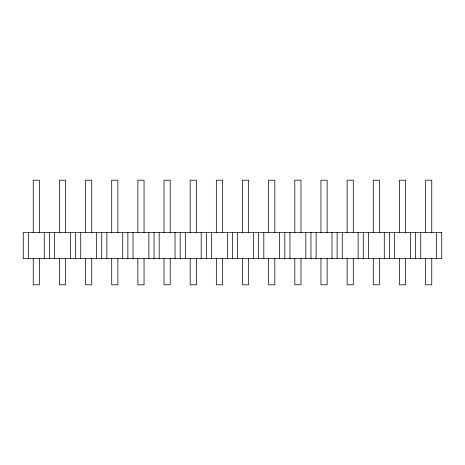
<?xml version="1.0" encoding="UTF-8"?>
<svg xmlns="http://www.w3.org/2000/svg" width="465" height="465" viewBox="0 0 465 465"><rect width="100%" height="100%" fill="white"/><g stroke="black" fill="none" stroke-linecap="round" stroke-linejoin="round"><path stroke-width="0.7" d="M436.6 232.5L436.6 258.656M431.758 232.5L431.758 180.188L425.585 180.188L425.585 232.5M431.758 258.656L431.758 284.812L425.585 284.812L425.585 258.656M420.744 232.5L420.744 258.656M415.594 232.5L415.594 258.656M410.444 232.5L410.444 258.656M405.602 232.5L405.602 180.188L399.429 180.188L399.429 232.5M405.602 258.656L405.602 284.812L399.429 284.812L399.429 258.656M394.587 232.5L394.587 258.656M389.438 232.5L389.438 258.656M384.288 232.5L384.288 258.656M379.446 232.5L379.446 180.188L373.273 180.188L373.273 232.5M379.446 258.656L379.446 284.812L373.273 284.812L373.273 258.656M368.431 232.5L368.431 258.656M363.281 232.5L363.281 258.656M358.131 232.5L358.131 258.656M353.29 232.5L353.29 180.188L347.117 180.188L347.117 232.5M353.29 258.656L353.29 284.812L347.117 284.812L347.117 258.656M342.275 232.5L342.275 258.656M337.125 232.5L337.125 258.656M331.975 232.5L331.975 258.656M327.133 232.5L327.133 180.188L320.96 180.188L320.96 232.5M327.133 258.656L327.133 284.812L320.96 284.812L320.96 258.656M316.119 232.5L316.119 258.656M310.969 232.5L310.969 258.656M305.819 232.5L305.819 258.656M300.977 232.5L300.977 180.188L294.804 180.188L294.804 232.5M300.977 258.656L300.977 284.812L294.804 284.812L294.804 258.656M289.962 232.5L289.962 258.656M284.812 232.5L284.812 258.656M279.663 232.5L279.663 258.656M274.821 232.5L274.821 180.188L268.648 180.188L268.648 232.5M274.821 258.656L274.821 284.812L268.648 284.812L268.648 258.656M263.806 232.5L263.806 258.656M258.656 232.5L258.656 258.656M253.506 232.5L253.506 258.656M248.665 232.5L248.665 180.188L242.492 180.188L242.492 232.5M248.665 258.656L248.665 284.812L242.492 284.812L242.492 258.656M237.65 232.5L237.65 258.656M232.5 232.5L232.5 258.656M227.35 232.5L227.35 258.656M222.508 232.5L222.508 180.188L216.335 180.188L216.335 232.5M222.508 258.656L222.508 284.812L216.335 284.812L216.335 258.656M211.494 232.5L211.494 258.656M206.344 232.5L206.344 258.656M201.194 232.5L201.194 258.656M196.352 232.5L196.352 180.188L190.179 180.188L190.179 232.5M196.352 258.656L196.352 284.812L190.179 284.812L190.179 258.656M185.337 232.5L185.337 258.656M180.188 232.5L180.188 258.656M175.038 232.5L175.038 258.656M170.196 232.5L170.196 180.188L164.023 180.188L164.023 232.5M170.196 258.656L170.196 284.812L164.023 284.812L164.023 258.656M159.181 232.5L159.181 258.656M154.031 232.5L154.031 258.656M148.881 232.5L148.881 258.656M144.04 232.5L144.04 180.188L137.867 180.188L137.867 232.5M144.04 258.656L144.04 284.812L137.867 284.812L137.867 258.656M133.025 232.5L133.025 258.656M127.875 232.5L127.875 258.656M122.725 232.5L122.725 258.656M117.883 232.5L117.883 180.188L111.71 180.188L111.71 232.5M117.883 258.656L117.883 284.812L111.71 284.812L111.71 258.656M106.869 232.5L106.869 258.656M101.719 232.5L101.719 258.656M96.569 232.5L96.569 258.656M91.727 232.5L91.727 180.188L85.554 180.188L85.554 232.5M91.727 258.656L91.727 284.812L85.554 284.812L85.554 258.656M80.712 232.5L80.712 258.656M75.562 232.5L75.562 258.656M70.413 232.5L70.413 258.656M65.571 232.5L65.571 180.188L59.398 180.188L59.398 232.5M65.571 258.656L65.571 284.812L59.398 284.812L59.398 258.656M54.556 232.5L54.556 258.656M49.406 232.5L49.406 258.656M44.256 232.5L44.256 258.656M39.415 232.5L39.415 180.188L33.242 180.188L33.242 232.5M39.415 258.656L39.415 284.812L33.242 284.812L33.242 258.656M28.4 232.5L28.4 258.656M441.75 232.5L23.25 232.5L23.25 258.656L441.75 258.656L441.75 232.5"/></g></svg>
